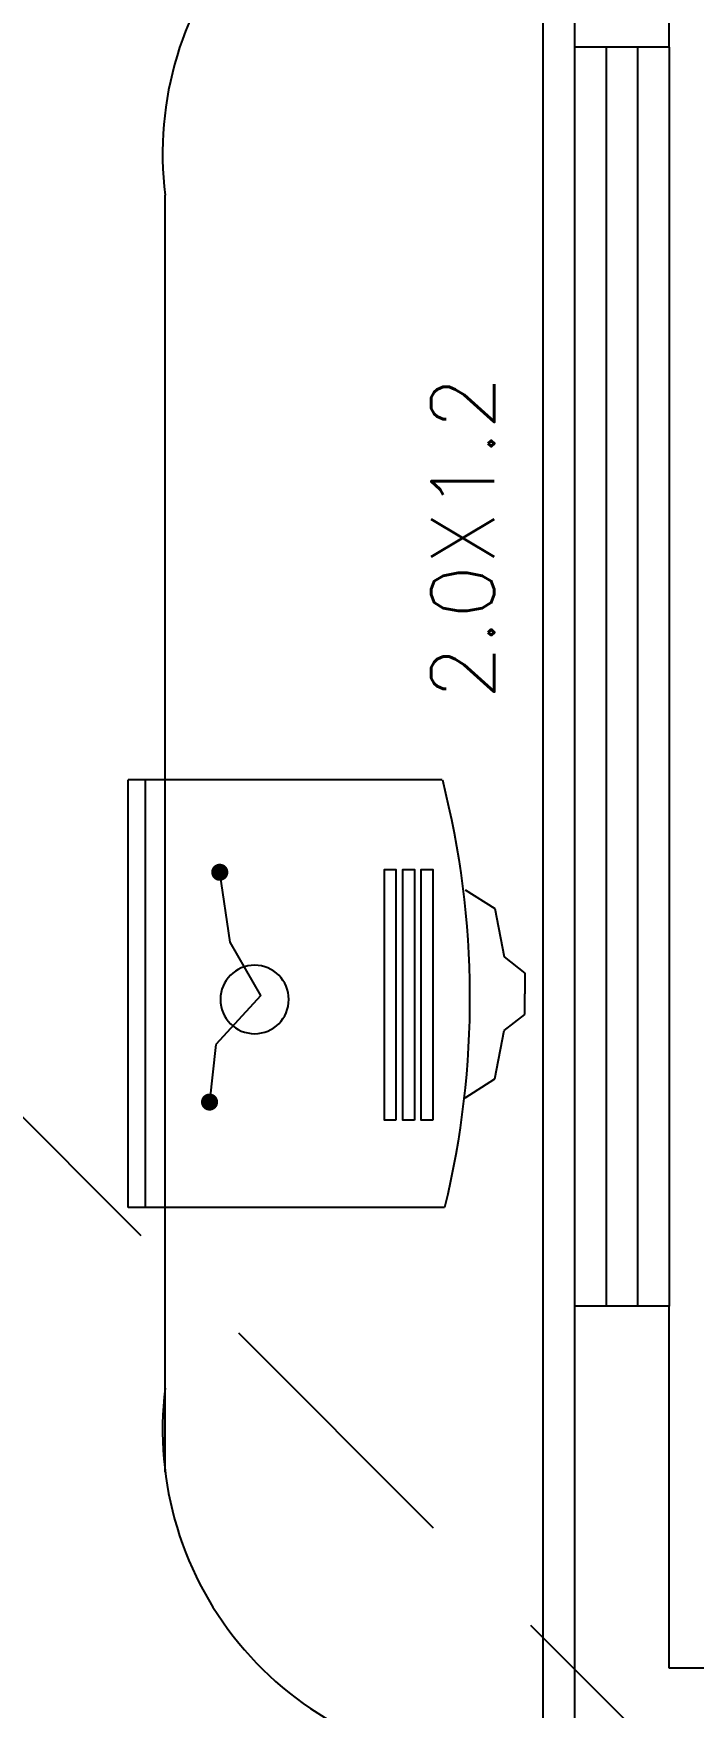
# Model space of a CAD drawing. Extents: x 500 to 638, y 181 to 267.
# Drawn here: x 543.775 to 544.823, y 227.91 to 230.569 of the extents above; entities that cross this region are included whole.
import ezdxf
from ezdxf.enums import TextEntityAlignment as Align

# ---------------------------------------------------------------- set-up
doc = ezdxf.new("R2010")
doc.units = 0
doc.header["$LTSCALE"] = 7
doc.linetypes.add('HIDDEN2', pattern=[0.1875, 0.125, -0.0625])
doc.layers.get('0').update_dxf_attribs({"linetype": 'CONTINUOUS'})
doc.layers.get('DEFPOINTS').update_dxf_attribs({"linetype": 'CONTINUOUS'})
for name, color, linetype in [('ACESSÓRIO', 2, 'CONTINUOUS'), ('ALVENARIA', 7, 'CONTINUOUS'), ('COBERTURA', 6, 'CONTINUOUS'), ('COTA', 1, 'CONTINUOUS'), ('JAPOR', 142, 'CONTINUOUS'), ('TEXTO2', 40, 'CONTINUOUS')]:
    doc.layers.add(name, color=color, linetype=linetype)
doc.styles.add('SIMPLEX', font='SIMPLEX.SHX')
doc.dimstyles.new('DIM50', dxfattribs={"dimtxt": 0.12, "dimasz": 0.15, "dimexe": 0.05, "dimexo": 0.09, "dimgap": 0.09, "dimtad": 1, "dimzin": 0, "dimdsep": 46, "dimtxsty": 'SIMPLEX', "dimblk1": 'DOTSMALL', "dimblk2": 'DOTSMALL', "dimsah": 1, "dimcen": 0.09, "dimadec": 0, "dimazin": 0, "dimtfac": 1, "dimtix": 1, "dimtofl": 0, "dimtmove": 2, "dimatfit": 3, "dimldrblk": 'DOTSMALL', "dimfxl": 1, "dimtolj": 1, "dimtzin": 0, "dimarcsym": 0})

# ---------------------------------------------------------------- blocks, each defined once
blk = doc.blocks.new('RTTTck')
for p, q in [((26.6504, 11.7236), (26.6504, 12.249)), ((27.3654, 12.249), (26.6504, 12.249)), ((27.3654, 11.7197), (27.3654, 12.249)), ((26.6504, 12.2204), (27.3654, 12.2204)), ((26.9214, 12.0785), (26.8048, 12.0957)), ((27.0106, 12.0271), (27.093, 12.1025)), ((27.093, 12.1025), (27.1891, 12.1128)), ((27.0106, 12.0271), (26.9214, 12.0785)), ((26.8339, 11.6856), (26.8656, 11.6357)), ((27.182, 11.6856), (27.1503, 11.6357)), ((26.8656, 11.6357), (26.9464, 11.6203)), ((26.9464, 11.6203), (26.9733, 11.5857)), ((27.0695, 11.6203), (27.0426, 11.5857)), ((27.1503, 11.6357), (27.0695, 11.6203)), ((26.9733, 11.5857), (27.0079, 11.5857)), ((27.0426, 11.5857), (27.0079, 11.5857))]:
    blk.add_line(p, q)
at = {"const_width": 0.0143}
for points in [[(27.1962, 12.1128, 1), (27.1819, 12.1128, 1)], [(26.8119, 12.0957, 1), (26.7976, 12.0957, 1)]]:
    blk.add_lwpolyline(points, format="xyb", close=True, dxfattribs=at)
for points in [[(27.2195, 11.801), (27.2195, 11.8202), (26.8002, 11.8202), (26.8002, 11.801)], [(27.2195, 11.7703), (27.2195, 11.7895), (26.8002, 11.7895), (26.8002, 11.7703)], [(27.2195, 11.7395), (27.2195, 11.7587), (26.8002, 11.7587), (26.8002, 11.7395)]]:
    blk.add_lwpolyline(points, close=True)
blk.add_circle((27.0175, 12.0374), 0.0572)
blk.add_arc((27.0156, 13.1628), 1.4849, 255.7623, 283.6259)
blk = doc.blocks.new('_DOTSMALL')
at = {"color": 0, "linetype": 'ByBlock', "const_width": 0.5}
blk.add_lwpolyline([(-0.0625, 0, 1), (0.0625, 0, 1)], format="xyb", close=True, dxfattribs=at)
blk = doc.blocks.new('*D59')
at = {"layer": 'COTA', "color": 0, "lineweight": -2}
for p, q in [((546.7843, 227.8819), (546.7843, 224.4025)), ((544.7843, 226.2819), (544.7843, 224.4025)), ((544.7843, 224.4525), (546.7843, 224.4525))]:
    blk.add_line(p, q, dxfattribs=at)
at = {"layer": 'DEFPOINTS', "color": 0}
for p in [(546.7843, 227.9719), (544.7843, 226.3719), (546.7843, 224.4525)]:
    blk.add_point(p, dxfattribs=at)
at = {"layer": 'COTA', "color": 0, "lineweight": -2, "xscale": 0.15, "yscale": 0.15, "zscale": 0.15, "rotation": 180}
blk.add_blockref('_DOTSMALL', (544.7843, 224.4525), dxfattribs=at)
at = {"layer": 'COTA', "color": 0, "lineweight": -2, "xscale": 0.15, "yscale": 0.15, "zscale": 0.15}
blk.add_blockref('_DOTSMALL', (546.7843, 224.4525), dxfattribs=at)
at = {"layer": 'COTA', "color": 0, "insert": (545.7843, 224.6025), "char_height": 0.12, "attachment_point": 5, "style": 'SIMPLEX'}
blk.add_mtext('\\A1;2.00', dxfattribs=at)
blk = doc.blocks.new('*D65')
at = {"layer": 'COTA', "color": 0, "lineweight": -2}
for p, q in [((544.5443, 232.1219), (543.5323, 232.1219)), ((543.5823, 226.5219), (543.5823, 232.1219)), ((544.5443, 226.5219), (543.5323, 226.5219))]:
    blk.add_line(p, q, dxfattribs=at)
at = {"layer": 'DEFPOINTS', "color": 0}
for p in [(543.5823, 232.1219), (544.6343, 232.1219), (544.6343, 226.5219)]:
    blk.add_point(p, dxfattribs=at)
at = {"layer": 'COTA', "color": 0, "lineweight": -2, "xscale": 0.15, "yscale": 0.15, "zscale": 0.15}
for p, rotation in [((543.5823, 232.1219), 90), ((543.5823, 226.5219), 270)]:
    blk.add_blockref('_DOTSMALL', p, dxfattribs=dict(at, rotation=rotation))
at = {"layer": 'COTA', "color": 0, "insert": (543.4323, 229.3219), "char_height": 0.12, "attachment_point": 5, "rotation": 90, "style": 'SIMPLEX'}
blk.add_mtext('\\A1;5.60', dxfattribs=at)

msp = doc.modelspace()

# ---------------------------------------------------------------- linework, layer by layer
at = {"layer": 'ACESSÓRIO'}
for p, q in [((544.5841, 230.9118), (544.5841, 227.8168)), ((543.9841, 228.2837), (543.9841, 230.3118))]:
    msp.add_line(p, q, dxfattribs=at)
for centre, start, end in [((544.5135, 230.3783), 91.0969, 187.1629), ((544.5135, 228.3502), 172.8371, 268.9031)]:
    msp.add_arc(centre, 0.5336, start, end, dxfattribs=at)
at = {"layer": 'ALVENARIA'}
for p, q in [((544.6343, 231.2628), (544.6343, 230.5469)), ((544.7843, 230.5469), (544.7843, 231.2628)), ((544.7843, 230.5469), (544.6343, 230.5469)), ((544.7843, 228.5469), (544.6343, 228.5469)), ((544.6343, 228.5469), (544.6343, 227.7578)), ((544.7843, 227.9719), (544.7843, 228.5469)), ((546.7843, 227.9719), (544.7843, 227.9719))]:
    msp.add_line(p, q, dxfattribs=at)
at = {"layer": 'COBERTURA', "linetype": 'HIDDEN2', "ltscale": 0.5}
msp.add_line((541.7801, 230.8248), (545.3856, 227.2192), dxfattribs=at)
at = {"layer": 'JAPOR'}
for p, q in [((544.6343, 230.5469), (544.6343, 228.5469)), ((544.6843, 230.5469), (544.6843, 228.5469)), ((544.7343, 230.5469), (544.7343, 228.5469)), ((544.7843, 230.5469), (544.7843, 228.5469))]:
    msp.add_line(p, q, dxfattribs=at)

# ---------------------------------------------------------------- block references
at = {"layer": 'ACESSÓRIO', "xscale": -0.9498139384787075, "yscale": 0.9498139384787433, "zscale": 0.9498139384787468, "rotation": 89.99999999999999}
msp.add_blockref('RTTTck', (555.5594, 254.6959), dxfattribs=at)

# ---------------------------------------------------------------- texts
at = {"layer": 'TEXTO2', "style": 'SIMPLEX'}
msp.add_text('2.0X1.2', height=0.1, rotation=90, dxfattribs=at).set_placement((544.5066, 229.7675), align=Align.CENTER)

# ---------------------------------------------------------------- dimensions: what is measured, and where the dimension line sits
at = {"layer": 'COTA'}
dim = msp.add_linear_dim(base=(543.5823, 232.1219), p1=(544.6343, 226.5219), p2=(544.6343, 232.1219), angle=90, dimstyle='DIM50', dxfattribs=at)
dim.commit()
dim.dimension.update_dxf_attribs({"geometry": '*D65', "text_midpoint": (543.4323, 229.3219)})
dim = msp.add_linear_dim(base=(546.7843, 224.4525), p1=(544.7843, 226.3719), p2=(546.7843, 227.9719), dimstyle='DIM50', dxfattribs=at)
dim.commit()
dim.dimension.update_dxf_attribs({"geometry": '*D59', "text_midpoint": (545.7843, 224.6025)})

doc.saveas('drawing.dxf')
